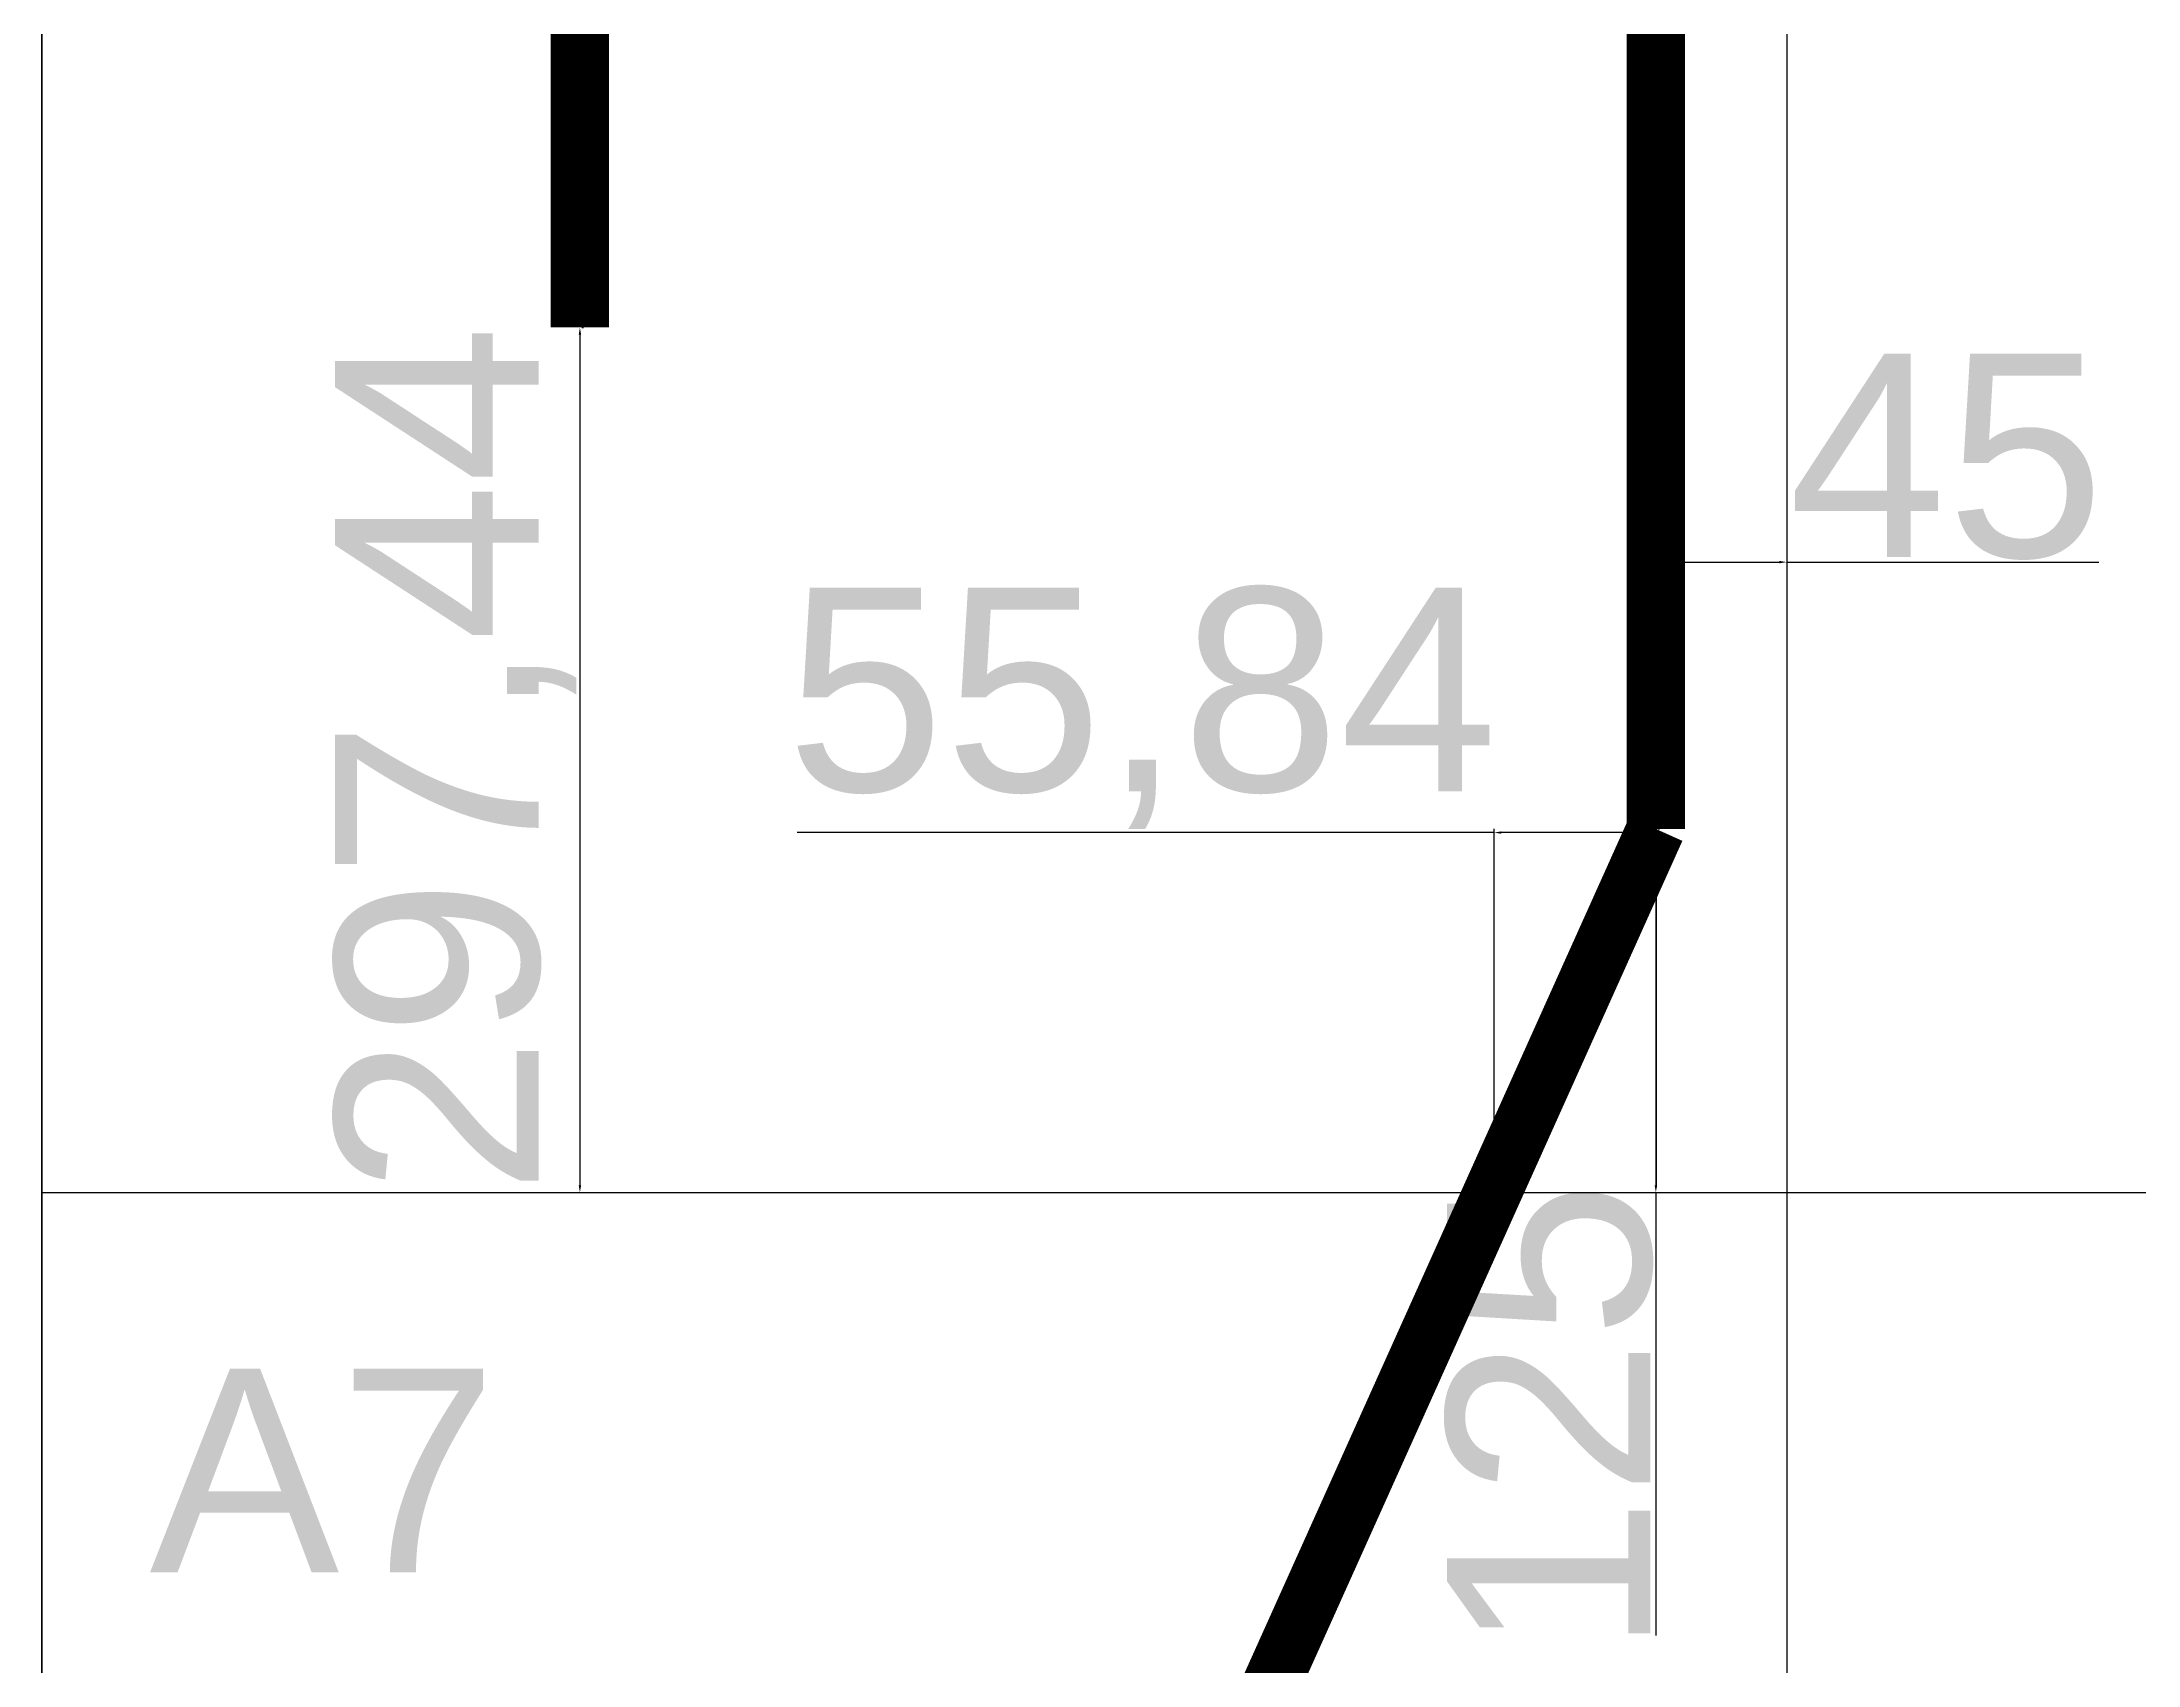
# Model space of a CAD drawing. Header units: millimetres. Extents: x 0 to 6090, y -6000 to 101.
# Drawn here: x 0 to 721, y -3763 to -3204 of the extents above; entities that cross this region are included whole.
import ezdxf

# ---------------------------------------------------------------- set-up
doc = ezdxf.new("R2010")
doc.units = ezdxf.units.MM
doc.layers.add('high_way', color=7, linetype='Continuous', lineweight=40)
doc.styles.get("Standard").update_dxf_attribs({"font": 'arial.ttf'})
doc.dimstyles.new('ISO-25', dxfattribs={"dimtxt": 2.5, "dimasz": 2.5, "dimexe": 1.25, "dimexo": 0.625, "dimtad": 1, "dimtxsty": 'Standard', "dimcen": 2.5, "dimadec": 0, "dimazin": 0, "dimtfac": 1, "dimtmove": 0, "dimatfit": 3, "dimfxl": 1, "dimarcsym": 0})

# ---------------------------------------------------------------- blocks, each defined once
blk = doc.blocks.new('*U1')
at = {"layer": 'Defpoints'}
blk.add_line((0, 3000), (0, -3000), dxfattribs=at)
blk = doc.blocks.new('*U2')
at = {"layer": 'Defpoints', "color": 0, "linetype": 'ByBlock', "lineweight": -2, "transparency": 16777216}
for p in [(0, 20), (600, 20), (0, 10), (600, 10), (0, 0), (600, 0)]:
    blk.add_blockref('*U1', p, dxfattribs=at)
blk = doc.blocks.new('*U3')
at = {"layer": 'Defpoints'}
blk.add_line((-3000, 0), (3000, 0), dxfattribs=at)
blk = doc.blocks.new('*U4')
at = {"layer": 'Defpoints', "color": 0, "linetype": 'ByBlock', "lineweight": -2, "transparency": 16777216}
for p in [(0, 2400), (10, 2400), (20, 2400), (30, 2400), (40, 2400), (50, 2400), (60, 2400), (70, 2400), (80, 2400), (90, 2400)]:
    blk.add_blockref('*U3', p, dxfattribs=at)
blk = doc.blocks.new('*D30')
at = {"layer": 'Defpoints', "color": 0, "lineweight": -2, "transparency": 16777216}
for p, q in [((185, -3305.06), (185, -3597.5)), ((185.62, -3302.56), (186.25, -3302.56)), ((185.62, -3600), (186.25, -3600))]:
    blk.add_line(p, q, dxfattribs=at)
at = {"layer": 'Defpoints', "color": 0, "transparency": 16777216}
for p in [(185, -3302.56), (185, -3600), (185, -3600)]:
    blk.add_point(p, dxfattribs=at)
for points in [[(184.58, -3305.06), (185.42, -3305.06), (185, -3302.56)], [(184.58, -3597.5), (185.42, -3597.5), (185, -3600)]]:
    blk.add_solid(points, dxfattribs=at)
at = {"layer": 'Defpoints', "color": 0, "transparency": 16777216, "insert": (142.31, -3451.28), "char_height": 2.5, "attachment_point": 5, "rotation": 90}
blk.add_mtext('{\\H28x;297,44}', dxfattribs=at)
blk = doc.blocks.new('*D32')
at = {"layer": 'Defpoints', "color": 0, "lineweight": -2, "transparency": 16777216}
for p, q in [((555, -3292.12), (555, -3384.5)), ((600, -3292.12), (600, -3384.5)), ((557.5, -3383.25), (597.5, -3383.25)), ((600, -3383.25), (707.37, -3383.25))]:
    blk.add_line(p, q, dxfattribs=at)
at = {"layer": 'Defpoints', "color": 0, "transparency": 16777216}
for p in [(555, -3291.5), (600, -3291.5), (600, -3383.25)]:
    blk.add_point(p, dxfattribs=at)
for points in [[(557.5, -3382.83), (557.5, -3383.66), (555, -3383.25)], [(597.5, -3382.83), (597.5, -3383.66), (600, -3383.25)]]:
    blk.add_solid(points, dxfattribs=at)
at = {"layer": 'Defpoints', "color": 0, "transparency": 16777216, "insert": (654.93, -3347.02), "char_height": 2.5, "attachment_point": 5}
blk.add_mtext('{\\H28x;45}', dxfattribs=at)
blk = doc.blocks.new('*D33')
at = {"layer": 'Defpoints', "color": 0, "lineweight": -2, "transparency": 16777216}
for p, q in [((555, -3477.5), (555, -3597.5)), ((555.62, -3475), (556.25, -3475)), ((555, -3600), (555, -3752.34)), ((555.62, -3600), (556.25, -3600))]:
    blk.add_line(p, q, dxfattribs=at)
at = {"layer": 'Defpoints', "color": 0, "transparency": 16777216}
for p in [(555, -3475), (555, -3600), (555, -3600)]:
    blk.add_point(p, dxfattribs=at)
for points in [[(554.58, -3477.5), (555.42, -3477.5), (555, -3475)], [(554.58, -3597.5), (555.42, -3597.5), (555, -3600)]]:
    blk.add_solid(points, dxfattribs=at)
at = {"layer": 'Defpoints', "color": 0, "transparency": 16777216, "insert": (518.63, -3677.42), "char_height": 2.5, "attachment_point": 5, "rotation": 90}
blk.add_mtext('{\\H28x;125}', dxfattribs=at)
blk = doc.blocks.new('*D34')
at = {"layer": 'Defpoints', "color": 0, "lineweight": -2, "transparency": 16777216}
for p, q in [((499.37, -3476.25), (259.69, -3476.25)), ((499.37, -3598.13), (499.37, -3475)), ((552.71, -3476.25), (501.87, -3476.25)), ((555.21, -3598.13), (555.21, -3475))]:
    blk.add_line(p, q, dxfattribs=at)
at = {"layer": 'Defpoints', "color": 0, "transparency": 16777216}
for p in [(499.37, -3476.25), (499.37, -3598.75), (555.21, -3598.75)]:
    blk.add_point(p, dxfattribs=at)
for points in [[(501.87, -3475.83), (501.87, -3476.67), (499.37, -3476.25)], [(552.71, -3475.83), (552.71, -3476.67), (555.21, -3476.25)]]:
    blk.add_solid(points, dxfattribs=at)
at = {"layer": 'Defpoints', "color": 0, "transparency": 16777216, "insert": (378.28, -3433.56), "char_height": 2.5, "attachment_point": 5}
blk.add_mtext('{\\H28x;55,84}', dxfattribs=at)

msp = doc.modelspace()

# ---------------------------------------------------------------- linework, layer by layer
at = {"layer": 'Defpoints'}
msp.add_lwpolyline([(0, 0), (6000, 0), (6000, -6000), (0, -6000)], close=True, dxfattribs=at)
at = {"layer": 'high_way', "const_width": 20}
msp.add_lwpolyline([(185, -3302.558), (185, -1426, -0.4142136), (1425, -186), (4376, -186, -0.4142136), (5616, -1426), (5616, -4445)], format="xyb", dxfattribs=at)
for points in [[(555, -3108), (555, -3475)], [(555, -3475), (555, -3108)], [(555, -3475), (185, -4298)]]:
    msp.add_lwpolyline(points, dxfattribs=at)

# ---------------------------------------------------------------- block references
at = {"layer": 'Defpoints'}
for name, p in [('*U2', (0, -3000)), ('*U4', (3000, -6000))]:
    msp.add_blockref(name, p, dxfattribs=at)

# ---------------------------------------------------------------- texts
at = {"layer": 'Defpoints', "insert": (37.019, -3660.59), "char_height": 70, "attachment_point": 1}
msp.add_mtext_dynamic_manual_height_columns('A7', width=115.57479, gutter_width=12.5, heights=[0], dxfattribs=at)

# ---------------------------------------------------------------- dimensions: what is measured, and where the dimension line sits
at = {"layer": 'Defpoints'}
for base, p1, p2, picture, middle in [((600, -3383.246), (555, -3291.5), (600, -3291.5), '*D32', (654.933, -3347.024)), ((499.365, -3476.25), (555.208, -3598.75), (499.365, -3598.75), '*D34', (378.276, -3433.558))]:
    dim = msp.add_linear_dim(base=base, p1=p1, p2=p2, text='{\\H28x;<>}', dimstyle='ISO-25', dxfattribs=at)
    dim.commit()
    dim.dimension.update_dxf_attribs({"geometry": picture, "text_midpoint": middle})
dim = msp.add_linear_dim(base=(185, -3600), p1=(185, -3302.558), p2=(185, -3600), angle=90, text='{\\H28x;<>}', dimstyle='ISO-25', dxfattribs=at)
dim.commit()
dim.dimension.update_dxf_attribs({"geometry": '*D30', "text_midpoint": (142.308, -3451.279)})
dim = msp.add_aligned_dim(p1=(555, -3475), p2=(555, -3600), distance=0, text='{\\H28x;<>}', dimstyle='ISO-25', dxfattribs=at)
dim.commit()
dim.dimension.update_dxf_attribs({"geometry": '*D33', "text_midpoint": (518.635, -3677.422)})

doc.saveas('drawing.dxf')
